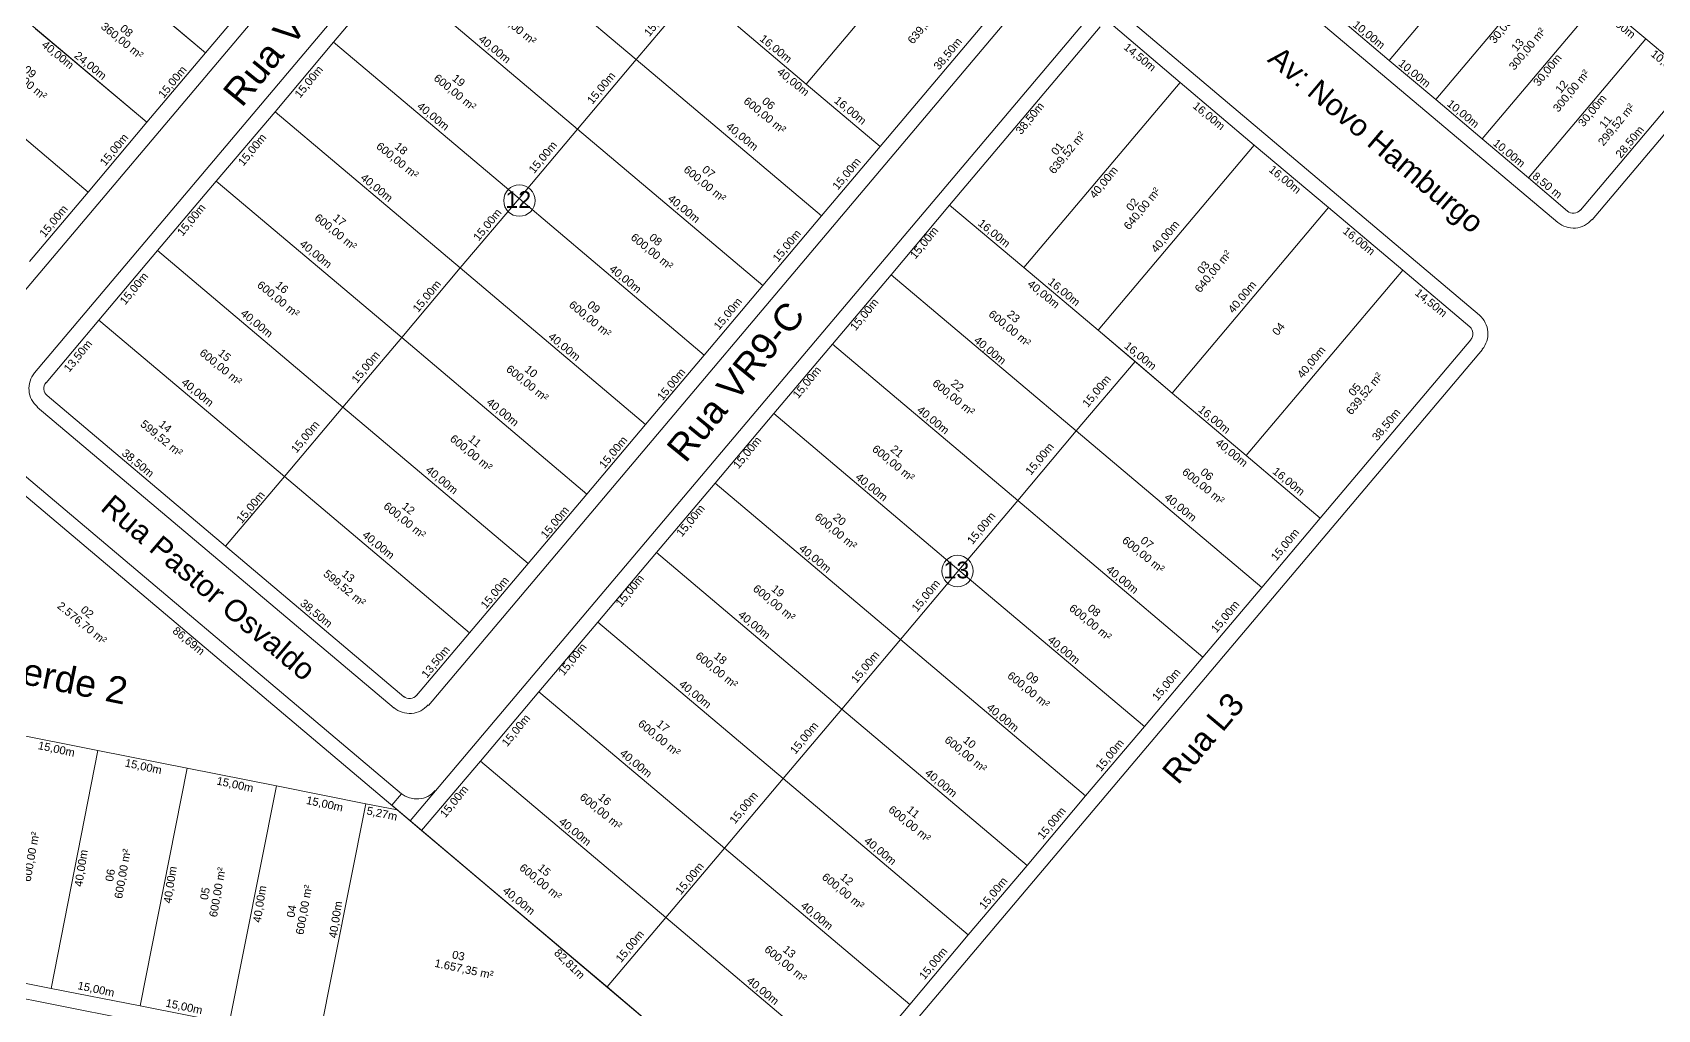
# Model space of a CAD drawing. Header units: metres. Extents: x 3808 to 8215, y 2374 to 6187.
# Drawn here: x 7405.2 to 7673.7, y 3654.9 to 3816.4 of the extents above; entities that cross this region are included whole.
import ezdxf

# ---------------------------------------------------------------- set-up
doc = ezdxf.new("R2010")
doc.units = ezdxf.units.M
for name, color, linetype in [('0 - Cotas', 7, 'Continuous'), ('0 - Nome das Ruas', 7, 'Continuous'), ('0 - Número Dos Lotes', 7, 'Continuous'), ('0 - QUADRAS', 7, 'Continuous'), ('0 - Área Dos Lotes', 1, 'Continuous'), ('PDF_REGIAO_POLILINHAS', 7, 'Continuous')]:
    doc.layers.add(name, color=color, linetype=linetype)
doc.layers.add('PDF_IDENT_DAS_QUADRAS', color=40, linetype='Continuous', true_color=0xffbf00)
doc.layers.add('PDF_MEIO_FIO', color=7, linetype='Continuous', true_color=0xdd6e00)
doc.styles.get("Standard").update_dxf_attribs({"font": 'arial.ttf'})

msp = doc.modelspace()

# ---------------------------------------------------------------- linework, layer by layer
at = {"layer": '0 - QUADRAS', "color": 7, "lineweight": 5}
msp.add_circle((7558.021, 3727.396), 2.597, dxfattribs=at)
at = {"layer": '0 - QUADRAS', "lineweight": 5, "transparency": 33554559}
msp.add_solid([(7557.687, 3724.8), (7558.355, 3724.8), (7558.201, 3724.8)], dxfattribs=at)
at = {"layer": 'PDF_IDENT_DAS_QUADRAS', "color": 7, "lineweight": 5}
msp.add_circle((7485.636, 3788.621), 2.597, dxfattribs=at)
at = {"layer": 'PDF_IDENT_DAS_QUADRAS', "lineweight": 5, "transparency": 33554559}
msp.add_solid([(7485.302, 3786.024), (7485.97, 3786.024), (7485.816, 3786.024)], dxfattribs=at)
at = {"layer": 'PDF_MEIO_FIO', "lineweight": 5}
for p, q in [((7388.182, 3755.119), (7499.293, 3886.797)), ((7405.509, 3760.158), (7506.954, 3880.37)), ((7725.578, 3859.701), (7662.901, 3785.455)), ((7572.048, 3825.406), (7470.603, 3705.194)), ((7657.245, 3784.992), (7613.592, 3821.807)), ((7579.709, 3818.927), (7467.569, 3686.118)), ((7644.288, 3769.67), (7585.365, 3819.442)), ((7534.154, 3633.005), (7644.802, 3764.014)), ((7464.947, 3704.731), (7405.972, 3754.502)), ((7466.129, 3690.591), (7400.676, 3745.864)), ((7530.349, 3631.616), (7163.799, 3704.371)), ((7464.535, 3688.689), (7466.129, 3690.591)), ((7532.046, 3631.668), (7464.535, 3688.689)), ((7467.569, 3686.118), (7532.046, 3631.668))]:
    msp.add_line(p, q, dxfattribs=at)
for centre, start, end in [((7659.79, 3788.052), 229.8277, 319.82941), ((7641.692, 3766.611), 319.8277, 49.82941), ((7408.568, 3757.562), 139.8277, 229.82941), ((7467.492, 3707.842), 229.8277, 319.82941), ((7468.675, 3693.702), 229.82868, 319.82843)]:
    msp.add_arc(centre, 3.985, start, end, dxfattribs=at)
at = {"layer": 'PDF_REGIAO_POLILINHAS', "lineweight": 5}
for p, q in [((7433.737, 3813.014), (7395.483, 3845.304)), ((7474.305, 3837.746), (7504.949, 3811.935)), ((7504.949, 3811.935), (7474.305, 3837.746)), ((7558.834, 3838.517), (7533.022, 3807.873)), ((7533.022, 3807.873), (7558.834, 3838.517)), ((7629.377, 3811.78), (7648.761, 3834.764)), ((7648.761, 3834.764), (7629.377, 3811.78)), ((7393.426, 3827.36), (7424.071, 3801.549)), ((7415.381, 3828.542), (7433.737, 3813.014)), ((7570.145, 3827.051), (7545.26, 3797.538)), ((7637.038, 3805.302), (7656.422, 3828.285)), ((7656.422, 3828.285), (7637.038, 3805.302)), ((7443.455, 3824.48), (7433.737, 3813.014)), ((7454.921, 3814.814), (7464.638, 3826.28)), ((7464.638, 3826.28), (7495.231, 3800.417)), ((7495.231, 3800.417), (7464.638, 3826.28)), ((7504.949, 3811.935), (7514.615, 3823.401)), ((7514.615, 3823.401), (7504.949, 3811.935)), ((7644.699, 3798.823), (7664.084, 3821.807)), ((7664.084, 3821.807), (7644.699, 3798.823)), ((7671.745, 3815.328), (7664.084, 3821.807)), ((7664.084, 3821.807), (7671.745, 3815.328)), ((7383.76, 3815.894), (7414.353, 3790.031)), ((7414.353, 3790.031), (7383.76, 3815.894)), ((7424.071, 3801.549), (7405.663, 3817.025)), ((7533.022, 3807.873), (7520.734, 3818.259)), ((7520.734, 3818.259), (7533.022, 3807.873)), ((7556.726, 3787.872), (7581.611, 3817.333)), ((7583.719, 3817.539), (7594.825, 3808.13)), ((7629.377, 3811.78), (7621.716, 3818.259)), ((7433.737, 3813.014), (7424.071, 3801.549)), ((7445.254, 3803.297), (7454.921, 3814.814)), ((7454.921, 3814.814), (7485.565, 3788.951)), ((7485.565, 3788.951), (7454.921, 3814.814)), ((7652.361, 3792.396), (7671.745, 3815.328)), ((7671.745, 3815.328), (7652.361, 3792.396)), ((7679.406, 3808.901), (7671.745, 3815.328)), ((7671.745, 3815.328), (7679.406, 3808.901)), ((7495.231, 3800.417), (7504.949, 3811.935)), ((7504.949, 3811.935), (7495.231, 3800.417)), ((7535.542, 3786.072), (7504.949, 3811.935)), ((7504.949, 3811.935), (7535.542, 3786.072)), ((7637.038, 3805.302), (7629.377, 3811.78)), ((7545.26, 3797.538), (7533.022, 3807.873)), ((7533.022, 3807.873), (7545.26, 3797.538)), ((7594.825, 3808.13), (7568.963, 3777.537)), ((7568.963, 3777.537), (7594.825, 3808.13)), ((7594.825, 3808.13), (7607.062, 3797.795)), ((7679.406, 3808.901), (7660.947, 3787.049)), ((7644.699, 3798.823), (7637.038, 3805.302)), ((7435.536, 3791.831), (7445.254, 3803.297)), ((7445.254, 3803.297), (7475.847, 3777.486)), ((7475.847, 3777.486), (7445.254, 3803.297)), ((7424.071, 3801.549), (7414.353, 3790.031)), ((7485.565, 3788.951), (7495.231, 3800.417)), ((7495.231, 3800.417), (7485.565, 3788.951)), ((7525.876, 3774.606), (7495.231, 3800.417)), ((7495.231, 3800.417), (7525.876, 3774.606)), ((7545.26, 3797.538), (7535.542, 3786.072)), ((7607.062, 3797.795), (7581.251, 3767.202)), ((7581.251, 3767.202), (7607.062, 3797.795)), ((7607.062, 3797.795), (7619.351, 3787.46)), ((7652.361, 3792.396), (7644.699, 3798.823)), ((7425.819, 3780.365), (7435.536, 3791.831)), ((7435.536, 3791.831), (7466.181, 3765.968)), ((7466.181, 3765.968), (7435.536, 3791.831)), ((7658.839, 3786.895), (7652.361, 3792.396)), ((7414.353, 3790.031), (7404.686, 3778.565)), ((7475.847, 3777.486), (7485.565, 3788.951)), ((7485.565, 3788.951), (7475.847, 3777.486)), ((7516.158, 3763.089), (7485.565, 3788.951)), ((7485.565, 3788.951), (7516.158, 3763.089)), ((7547.059, 3776.354), (7556.726, 3787.872)), ((7568.963, 3777.537), (7556.726, 3787.872)), ((7556.726, 3787.872), (7568.963, 3777.537)), ((7619.351, 3787.46), (7593.488, 3756.816)), ((7593.488, 3756.816), (7619.351, 3787.46)), ((7619.351, 3787.46), (7631.588, 3777.126)), ((7535.542, 3786.072), (7525.876, 3774.606)), ((7416.152, 3768.848), (7425.819, 3780.365)), ((7425.819, 3780.365), (7456.463, 3754.502)), ((7456.463, 3754.502), (7425.819, 3780.365)), ((7466.181, 3765.968), (7475.847, 3777.486)), ((7475.847, 3777.486), (7466.181, 3765.968)), ((7506.491, 3751.623), (7475.847, 3777.486)), ((7475.847, 3777.486), (7506.491, 3751.623)), ((7537.341, 3764.888), (7547.059, 3776.354)), ((7547.059, 3776.354), (7577.652, 3750.543)), ((7577.652, 3750.543), (7547.059, 3776.354)), ((7581.251, 3767.202), (7568.963, 3777.537)), ((7568.963, 3777.537), (7581.251, 3767.202)), ((7631.588, 3777.126), (7605.726, 3746.481)), ((7605.726, 3746.481), (7631.588, 3777.126)), ((7631.588, 3777.126), (7642.694, 3767.768)), ((7525.876, 3774.606), (7516.158, 3763.089)), ((7407.412, 3758.513), (7416.152, 3768.848)), ((7416.152, 3768.848), (7446.797, 3743.036)), ((7446.797, 3743.036), (7416.152, 3768.848)), ((7456.463, 3754.502), (7466.181, 3765.968)), ((7466.181, 3765.968), (7456.463, 3754.502)), ((7496.774, 3740.106), (7466.181, 3765.968)), ((7466.181, 3765.968), (7496.774, 3740.106)), ((7527.675, 3753.423), (7537.341, 3764.888)), ((7537.341, 3764.888), (7567.986, 3739.026)), ((7567.986, 3739.026), (7537.341, 3764.888)), ((7593.488, 3756.816), (7581.251, 3767.202)), ((7581.251, 3767.202), (7587.37, 3762.009)), ((7642.848, 3765.608), (7617.963, 3736.147)), ((7516.158, 3763.089), (7506.491, 3751.623)), ((7587.37, 3762.009), (7577.652, 3750.543)), ((7577.652, 3750.543), (7587.37, 3762.009)), ((7587.37, 3762.009), (7593.488, 3756.816)), ((7605.726, 3746.481), (7593.488, 3756.816)), ((7593.488, 3756.816), (7605.726, 3746.481)), ((7437.079, 3731.519), (7407.617, 3756.405)), ((7446.797, 3743.036), (7456.463, 3754.502)), ((7456.463, 3754.502), (7446.797, 3743.036)), ((7487.107, 3728.64), (7456.463, 3754.502)), ((7456.463, 3754.502), (7487.107, 3728.64)), ((7506.491, 3751.623), (7496.774, 3740.106)), ((7517.957, 3741.905), (7527.675, 3753.423)), ((7527.675, 3753.423), (7558.268, 3727.56)), ((7558.268, 3727.56), (7527.675, 3753.423)), ((7567.986, 3739.026), (7577.652, 3750.543)), ((7577.652, 3750.543), (7567.986, 3739.026)), ((7577.652, 3750.543), (7608.296, 3724.681)), ((7608.296, 3724.681), (7577.652, 3750.543)), ((7617.963, 3736.147), (7605.726, 3746.481)), ((7605.726, 3746.481), (7617.963, 3736.147)), ((7399.082, 3743.962), (7465.41, 3687.918)), ((7437.079, 3731.519), (7446.797, 3743.036)), ((7446.797, 3743.036), (7437.079, 3731.519)), ((7477.39, 3717.174), (7446.797, 3743.036)), ((7446.797, 3743.036), (7477.39, 3717.174)), ((7508.291, 3730.439), (7517.957, 3741.905)), ((7517.957, 3741.905), (7548.602, 3716.094)), ((7548.602, 3716.094), (7517.957, 3741.905)), ((7496.774, 3740.106), (7487.107, 3728.64)), ((7558.268, 3727.56), (7567.986, 3739.026)), ((7567.986, 3739.026), (7558.268, 3727.56)), ((7598.579, 3713.163), (7567.986, 3739.026)), ((7567.986, 3739.026), (7598.579, 3713.163)), ((7617.963, 3736.147), (7608.296, 3724.681)), ((7466.541, 3706.633), (7437.079, 3731.519)), ((7498.573, 3718.973), (7508.291, 3730.439)), ((7508.291, 3730.439), (7538.884, 3704.577)), ((7538.884, 3704.577), (7508.291, 3730.439)), ((7487.107, 3728.64), (7477.39, 3717.174)), ((7548.602, 3716.094), (7558.268, 3727.56)), ((7558.268, 3727.56), (7548.602, 3716.094)), ((7588.912, 3701.697), (7558.268, 3727.56)), ((7558.268, 3727.56), (7588.912, 3701.697)), ((7608.296, 3724.681), (7598.579, 3713.163)), ((7488.856, 3707.456), (7498.573, 3718.973)), ((7498.573, 3718.973), (7529.218, 3693.111)), ((7529.218, 3693.111), (7498.573, 3718.973)), ((7477.39, 3717.174), (7468.649, 3706.839)), ((7538.884, 3704.577), (7548.602, 3716.094)), ((7548.602, 3716.094), (7538.884, 3704.577)), ((7579.195, 3690.231), (7548.602, 3716.094)), ((7548.602, 3716.094), (7579.195, 3690.231)), ((7598.579, 3713.163), (7588.912, 3701.697)), ((7479.189, 3695.99), (7488.856, 3707.456)), ((7488.856, 3707.456), (7519.5, 3681.593)), ((7519.5, 3681.593), (7488.856, 3707.456)), ((7529.218, 3693.111), (7538.884, 3704.577)), ((7538.884, 3704.577), (7529.218, 3693.111)), ((7569.528, 3678.714), (7538.884, 3704.577)), ((7538.884, 3704.577), (7569.528, 3678.714)), ((7401.293, 3700.669), (7415.998, 3697.738)), ((7415.998, 3697.738), (7401.293, 3700.669)), ((7588.912, 3701.697), (7579.195, 3690.231)), ((7415.998, 3697.738), (7408.234, 3658.405)), ((7408.234, 3658.405), (7415.998, 3697.738)), ((7415.998, 3697.738), (7430.755, 3694.808)), ((7430.755, 3694.808), (7415.998, 3697.738)), ((7430.755, 3694.808), (7422.939, 3655.525)), ((7422.939, 3655.525), (7430.755, 3694.808)), ((7430.755, 3694.808), (7445.511, 3691.877)), ((7445.511, 3691.877), (7430.755, 3694.808)), ((7469.471, 3684.524), (7479.189, 3695.99)), ((7479.189, 3695.99), (7509.834, 3670.128)), ((7509.834, 3670.128), (7479.189, 3695.99)), ((7519.5, 3681.593), (7529.218, 3693.111)), ((7529.218, 3693.111), (7519.5, 3681.593)), ((7559.811, 3667.248), (7529.218, 3693.111)), ((7529.218, 3693.111), (7559.811, 3667.248)), ((7445.511, 3691.877), (7437.696, 3652.594)), ((7437.696, 3652.594), (7445.511, 3691.877)), ((7445.511, 3691.877), (7460.268, 3688.946)), ((7460.268, 3688.946), (7445.511, 3691.877)), ((7579.195, 3690.231), (7569.528, 3678.714)), ((7460.268, 3688.946), (7452.453, 3649.664)), ((7452.453, 3649.664), (7460.268, 3688.946)), ((7460.268, 3688.946), (7465.41, 3687.918)), ((7465.41, 3687.918), (7460.268, 3688.946)), ((7465.41, 3687.918), (7467.569, 3686.118)), ((7467.569, 3686.118), (7469.471, 3684.524)), ((7469.471, 3684.524), (7500.116, 3658.662)), ((7500.116, 3658.662), (7469.471, 3684.524)), ((7509.834, 3670.128), (7519.5, 3681.593)), ((7519.5, 3681.593), (7509.834, 3670.128)), ((7550.144, 3655.782), (7519.5, 3681.593)), ((7519.5, 3681.593), (7550.144, 3655.782)), ((7569.528, 3678.714), (7559.811, 3667.248)), ((7500.116, 3658.662), (7509.834, 3670.128)), ((7509.834, 3670.128), (7500.116, 3658.662)), ((7540.426, 3644.265), (7509.834, 3670.128)), ((7509.834, 3670.128), (7540.426, 3644.265)), ((7559.811, 3667.248), (7550.144, 3655.782)), ((7408.234, 3658.405), (7393.478, 3661.335)), ((7422.939, 3655.525), (7408.234, 3658.405)), ((7500.116, 3658.662), (7528.703, 3634.496)), ((7529.578, 3633.776), (7500.116, 3658.662)), ((7437.696, 3652.594), (7422.939, 3655.525)), ((7550.144, 3655.782), (7540.426, 3644.265))]:
    msp.add_line(p, q, dxfattribs=at)
for centre, start, end in [((7659.79, 3788.052), 229.82568, 319.82882), ((7641.692, 3766.611), 319.82568, 49.82882), ((7408.568, 3757.562), 139.82568, 229.82882), ((7467.492, 3707.842), 229.82568, 319.82882)]:
    msp.add_arc(centre, 1.517, start, end, dxfattribs=at)

# ---------------------------------------------------------------- texts
at = {"layer": '0 - Cotas', "lineweight": 5}
for s, rotation, p in [('15,00m', 50.78171, (7507.114, 3815.618)), ('30,00m', 50.78171, (7646.79, 3814.434)), ('10,00m', 320.78171, (7664.615, 3819.183)), ('40,00m', 320.78171, (7478.759, 3815.088)), ('16,00m', 320.78171, (7525.222, 3815.165)), ('10,00m', 320.78171, (7623.22, 3817.471)), ('40,00m', 320.78171, (7406.571, 3814.16)), ('24,00m', 320.78171, (7411.965, 3812.372)), ('38,50m', 50.78171, (7554.964, 3810.086)), ('14,50m', 320.78171, (7585.365, 3813.762)), ('10,00m', 320.78171, (7672.464, 3812.634)), ('15,00m', 50.78171, (7426.847, 3805.426)), ('15,00m', 50.78171, (7449.376, 3805.458)), ('40,00m', 320.78171, (7528.093, 3809.684)), ('10,00m', 320.78171, (7630.75, 3811.079)), ('30,00m', 50.78171, (7654.058, 3807.391)), ('15,00m', 50.78171, (7497.701, 3804.431)), ('16,00m', 320.78171, (7537.51, 3804.946)), ('10,00m', 320.78171, (7638.776, 3804.419)), ('30,00m', 50.78171, (7661.464, 3800.7)), ('40,00m', 320.78171, (7468.59, 3803.996)), ('38,50m', 50.78171, (7568.537, 3799.42)), ('16,00m', 320.78171, (7596.773, 3804.06)), ('40,00m', 320.78171, (7519.639, 3800.648)), ('28,50m', 50.78171, (7667.657, 3795.524)), ('15,00m', 50.78171, (7417.2, 3794.232)), ('15,00m', 50.78171, (7440.021, 3794.224)), ('15,00m', 50.78171, (7488.064, 3792.975)), ('10,00m', 320.78171, (7646.382, 3797.906)), ('15,00m', 50.78171, (7538.251, 3790.258)), ('16,00m', 320.78171, (7609.337, 3793.535)), ('40,00m', 320.78171, (7459.259, 3792.192)), ('40,00m', 50.78171, (7580.733, 3788.835)), ('8,50 m', 320.78171, (7652.889, 3792.426)), ('40,00m', 320.78171, (7510.026, 3788.717)), ('15,00m', 50.78171, (7407.209, 3782.431)), ('15,00m', 50.78171, (7429.972, 3782.642)), ('15,00m', 50.78171, (7478.895, 3781.824)), ('15,00m', 50.78171, (7528.369, 3778.354)), ('15,00m', 50.78171, (7551.061, 3778.853)), ('16,00m', 320.78171, (7561.291, 3784.652)), ('40,00m', 50.78171, (7590.892, 3779.875)), ('16,00m', 320.78171, (7621.57, 3783.379)), ('40,00m', 320.78171, (7449.204, 3781.236)), ('15,00m', 50.78171, (7420.499, 3771.296)), ('40,00m', 320.78171, (7500.361, 3777.106)), ('16,00m', 320.78171, (7572.845, 3774.966)), ('15,00m', 50.78171, (7468.887, 3770.022)), ('40,00m', 320.78171, (7569.45, 3774.612)), ('40,00m', 50.78171, (7603.608, 3769.89)), ('14,50m', 320.78171, (7633.492, 3773.159)), ('40,00m', 320.78171, (7439.449, 3769.766)), ('15,00m', 50.78171, (7518.629, 3767.123)), ('15,00m', 50.78171, (7541.18, 3767.004)), ('13,50m', 50.78171, (7411.236, 3760.143)), ('40,00m', 320.78171, (7490.27, 3765.914)), ('40,00m', 320.78171, (7560.614, 3765.303)), ('16,00m', 320.78171, (7585.453, 3764.394)), ('15,00m', 50.78171, (7458.791, 3758.305)), ('40,00m', 50.78171, (7615.035, 3759.111)), ('15,00m', 50.78171, (7509.276, 3755.456)), ('15,00m', 50.78171, (7531.693, 3755.775)), ('15,00m', 50.78171, (7579.562, 3754.33)), ('40,00m', 320.78171, (7429.659, 3758.354)), ('40,00m', 320.78171, (7480.075, 3755.087)), ('40,00m', 320.78171, (7551.207, 3753.8)), ('16,00m', 320.78171, (7597.67, 3753.877)), ('38,50m', 50.78171, (7627.412, 3748.797)), ('15,00m', 50.78171, (7448.794, 3746.779)), ('15,00m', 50.78171, (7499.683, 3744.225)), ('15,00m', 50.78171, (7521.824, 3744.17)), ('40,00m', 320.78171, (7600.541, 3748.396)), ('38,50m', 320.78171, (7419.803, 3746.669)), ('15,00m', 50.78171, (7570.149, 3743.143)), ('40,00m', 320.78171, (7470.026, 3743.877)), ('40,00m', 320.78171, (7541.038, 3742.708)), ('16,00m', 320.78171, (7609.958, 3743.658)), ('15,00m', 50.78171, (7439.768, 3735.159)), ('15,00m', 50.78171, (7490.041, 3732.652)), ('15,00m', 50.78171, (7512.469, 3732.936)), ('40,00m', 320.78171, (7592.087, 3739.36)), ('15,00m', 50.78171, (7560.512, 3731.687)), ('40,00m', 320.78171, (7459.546, 3733.154)), ('15,00m', 50.78171, (7610.699, 3728.97)), ('40,00m', 320.78171, (7531.706, 3730.903)), ('40,00m', 320.78171, (7582.474, 3727.429)), ('15,00m', 50.78171, (7480.112, 3721.036)), ('15,00m', 50.78171, (7502.42, 3721.353)), ('15,00m', 50.78171, (7551.343, 3720.536)), ('38,50m', 320.78171, (7449.273, 3721.852)), ('15,00m', 50.78171, (7600.816, 3717.066)), ('40,00m', 320.78171, (7521.652, 3719.948)), ('86,69m', 320.78171, (7428.195, 3717.297)), ('40,00m', 320.78171, (7572.809, 3715.818)), ('13,50m', 50.78171, (7470.348, 3709.58)), ('15,00m', 50.78171, (7492.946, 3710.008)), ('15,00m', 50.78171, (7541.335, 3708.734)), ('15,00m', 50.78171, (7591.077, 3705.835)), ('40,00m', 320.78171, (7511.897, 3708.478)), ('15,00m', 50.78171, (7483.612, 3698.261)), ('40,00m', 320.78171, (7562.718, 3704.626)), ('15,00m', 50.78171, (7531.239, 3697.017)), ('15,00m', 347.83357, (7405.994, 3697.988)), ('40,00m', 320.78171, (7502.107, 3697.066)), ('15,00m', 50.78171, (7581.724, 3694.167)), ('15,00m', 347.83357, (7420.361, 3695.117)), ('15,00m', 347.83357, (7435.501, 3692.136)), ('40,00m', 320.78171, (7552.523, 3693.799)), ('15,00m', 347.83357, (7450.31, 3688.934)), ('15,00m', 50.78171, (7473.396, 3686.52)), ('15,00m', 50.78171, (7521.242, 3685.491)), ('5,27m', 347.83357, (7460.291, 3687.205)), ('15,00m', 50.78171, (7572.131, 3682.937)), ('40,00m', 320.78171, (7492.045, 3685.767)), ('40,00m', 320.78171, (7542.474, 3682.589)), ('40,00m', 81.23558, (7413.38, 3675.143)), ('15,00m', 50.78171, (7512.31, 3673.799)), ('40,00m', 81.23558, (7428.089, 3672.399)), ('15,00m', 50.78171, (7562.489, 3671.364)), ('40,00m', 81.23558, (7442.887, 3669.213)), ('40,00m', 320.78171, (7482.756, 3674.356)), ('40,00m', 81.23558, (7455.432, 3666.647)), ('40,00m', 320.78171, (7531.994, 3671.866)), ('15,00m', 50.78171, (7502.428, 3662.581)), ('82,81m', 315.82218, (7491.257, 3664.15)), ('15,00m', 50.78171, (7552.559, 3659.748)), ('40,00m', 320.78171, (7523.075, 3659.485)), ('15,00m', 347.83357, (7412.537, 3658.319)), ('15,00m', 347.83357, (7427.08, 3655.433))]:
    msp.add_text(s, height=1.3224, rotation=rotation, dxfattribs=at).set_placement(p)
at = {"layer": '0 - Nome das Ruas', "lineweight": 5}
for s, height, rotation, p in [('Rua VR7-C', 4.4264, 50.78171, (7439.76, 3803.854)), ('Av: Novo Hamburgo', 3.54115, 319.8013, (7609.079, 3811.724)), ('Rua VR9-C', 4.4264, 50.78171, (7513.077, 3745.081)), ('Rua Pastor Osvaldo', 3.54115, 319.8013, (7416.228, 3737.596)), ('Área Verde 2', 4.42644, 348.4361, (7384.64, 3712.597)), ('Rua L3', 3.8571, 49.89654, (7594.475, 3691.917))]:
    msp.add_text(s, height=height, rotation=rotation, dxfattribs=at).set_placement(p)
at = {"layer": '0 - Número Dos Lotes', "lineweight": 5}
for s, rotation, p in [('08', 320.78171, (7419.497, 3816.83)), ('13', 50.78171, (7650.425, 3813.144)), ('09', 320.78171, (7403.531, 3810.056)), ('19', 320.78171, (7474.389, 3808.616)), ('12', 50.78171, (7657.711, 3806.227)), ('06', 320.78171, (7525.59, 3804.826)), ('11', 50.78171, (7664.979, 3800.426)), ('18', 320.78171, (7464.886, 3797.365)), ('01', 50.78171, (7574.391, 3795.982)), ('07', 320.78171, (7515.682, 3793.513)), ('02', 50.78171, (7586.773, 3786.75)), ('17', 320.78171, (7454.689, 3785.536)), ('08', 320.78171, (7506.941, 3782.307)), ('03', 50.78171, (7598.507, 3776.366)), ('16', 320.78171, (7445.195, 3774.431)), ('09', 320.78171, (7496.724, 3771.156)), ('23', 320.78171, (7566.069, 3769.612)), ('04', 50.78171, (7610.92, 3766.194)), ('15', 320.78171, (7435.701, 3763.21)), ('10', 320.78171, (7486.352, 3760.54)), ('22', 320.78171, (7556.794, 3758.201)), ('05', 50.78171, (7623.51, 3756.172)), ('14', 320.78171, (7425.913, 3751.447)), ('11', 320.78171, (7477.07, 3749.025)), ('21', 320.78171, (7546.837, 3747.327)), ('06', 320.78171, (7598.038, 3743.538)), ('12', 320.78171, (7466.083, 3737.884)), ('20', 320.78171, (7537.334, 3736.077)), ('07', 320.78171, (7588.13, 3732.224)), ('13', 320.78171, (7456.149, 3726.695)), ('19', 320.78171, (7527.137, 3724.248)), ('08', 320.78171, (7579.389, 3721.019)), ('18', 320.78171, (7517.643, 3713.143)), ('09', 320.78171, (7569.172, 3709.868)), ('17', 320.78171, (7508.149, 3701.922)), ('10', 320.78171, (7558.8, 3699.252)), ('16', 320.78171, (7498.51, 3689.808)), ('11', 320.78171, (7549.518, 3687.737)), ('15', 320.78171, (7488.538, 3678.13)), ('06', 79.9078, (7418.473, 3675.999)), ('12', 320.78171, (7538.531, 3676.595)), ('05', 79.9078, (7434.136, 3672.956)), ('04', 79.9078, (7448.431, 3670.049)), ('13', 320.78171, (7529.025, 3664.628)), ('03', 348.01272, (7474.415, 3663.418))]:
    msp.add_text(s, height=1.3224, rotation=rotation, dxfattribs=at).set_placement(p)
at = {"layer": '0 - QUADRAS', "lineweight": 5}
for s, p in [('12', (7483.304, 3787.411)), ('13', (7555.689, 3726.187))]:
    msp.add_text(s, height=2.7551, dxfattribs=at).set_placement(p)
at = {"layer": '0 - Área Dos Lotes', "lineweight": 5}
for s, height, rotation, p in [('639,52 m²', 1.3224, 50.78171, (7550.67, 3814.37)), ('600,00 m²', 1.3224, 320.78171, (7481.31, 3819.507)), ('360,00 m²', 1.3224, 320.78171, (7416.363, 3817.17)), ('300,00 m²', 1.3224, 50.78171, (7650.032, 3810.055)), ('600,00 m²', 1.3224, 320.78171, (7400.455, 3810.403)), ('300,00 m²', 1.3224, 50.78171, (7657.315, 3803.132)), ('600,00 m²', 1.3224, 320.78171, (7471.353, 3808.634)), ('600,00 m²', 1.3224, 320.78171, (7522.554, 3804.844)), ('299,52 m²', 1.3224, 50.78171, (7664.755, 3797.543)), ('639,52 m²', 1.3224, 50.78171, (7573.999, 3792.893)), ('600,00 m²', 1.3224, 320.78171, (7461.849, 3797.383)), ('600,00 m²', 1.3224, 320.78171, (7512.645, 3793.531)), ('640,00 m²', 1.3224, 50.78171, (7586.381, 3783.661)), ('600,00 m²', 1.3224, 320.78171, (7451.653, 3785.554)), ('600,00 m²', 1.3224, 320.78171, (7503.905, 3782.325)), ('640,00 m²', 1.3224, 50.78171, (7598.115, 3773.277)), ('600,00 m²', 1.3224, 320.78171, (7442.159, 3774.449)), ('600,00 m²', 1.3224, 320.78171, (7493.688, 3771.174)), ('600,00 m²', 1.3224, 320.78171, (7563.032, 3769.63)), ('600,00 m²', 1.3224, 320.78171, (7432.665, 3763.229)), ('600,00 m²', 1.3224, 320.78171, (7483.315, 3760.558)), ('639,52 m²', 1.3224, 50.78171, (7623.118, 3753.082)), ('600,00 m²', 1.3224, 320.78171, (7553.758, 3758.219)), ('599,52 m²', 1.3224, 320.78171, (7422.876, 3751.465)), ('600,00 m²', 1.3224, 320.78171, (7474.033, 3749.043)), ('600,00 m²', 1.3224, 320.78171, (7543.801, 3747.346)), ('600,00 m²', 1.3224, 320.78171, (7595.002, 3743.556)), ('600,00 m²', 1.3224, 320.78171, (7463.046, 3737.902)), ('600,00 m²', 1.3224, 320.78171, (7534.297, 3736.095)), ('600,00 m²', 1.3224, 320.78171, (7585.093, 3732.243)), ('599,52 m²', 1.3224, 320.78171, (7453.112, 3726.713)), ('600,00 m²', 1.3224, 320.78171, (7524.1, 3724.266)), ('2.576,70 m²', 1.32245, 320.78171, (7409.138, 3721.416)), ('600,00 m²', 1.3224, 320.78171, (7576.353, 3721.037)), ('02', 1.3224, 320.78171, (7413.004, 3720.766)), ('600,00 m²', 1.3224, 320.78171, (7514.606, 3713.161)), ('600,00 m²', 1.3224, 320.78171, (7566.136, 3709.886)), ('600,00 m²', 1.3224, 320.78171, (7505.112, 3701.94)), ('600,00 m²', 1.3224, 320.78171, (7555.763, 3699.27)), ('600,00 m²', 1.3224, 320.78171, (7495.474, 3689.826)), ('600,00 m²', 1.3224, 320.78171, (7546.481, 3687.755)), ('600,00 m²', 1.3224, 79.9078, (7404.854, 3675.981)), ('600,00 m²', 1.3224, 79.9078, (7419.973, 3673.156)), ('600,00 m²', 1.3224, 320.78171, (7485.501, 3678.148)), ('600,00 m²', 1.3224, 79.9078, (7435.637, 3670.113)), ('600,00 m²', 1.3224, 320.78171, (7535.494, 3676.614)), ('600,00 m²', 1.3224, 79.9078, (7449.932, 3667.205)), ('600,00 m²', 1.3224, 320.78171, (7525.989, 3664.646)), ('1.657,35 m²', 1.32245, 348.01272, (7471.524, 3662.012))]:
    msp.add_text(s, height=height, rotation=rotation, dxfattribs=at).set_placement(p)

doc.saveas('drawing.dxf')
